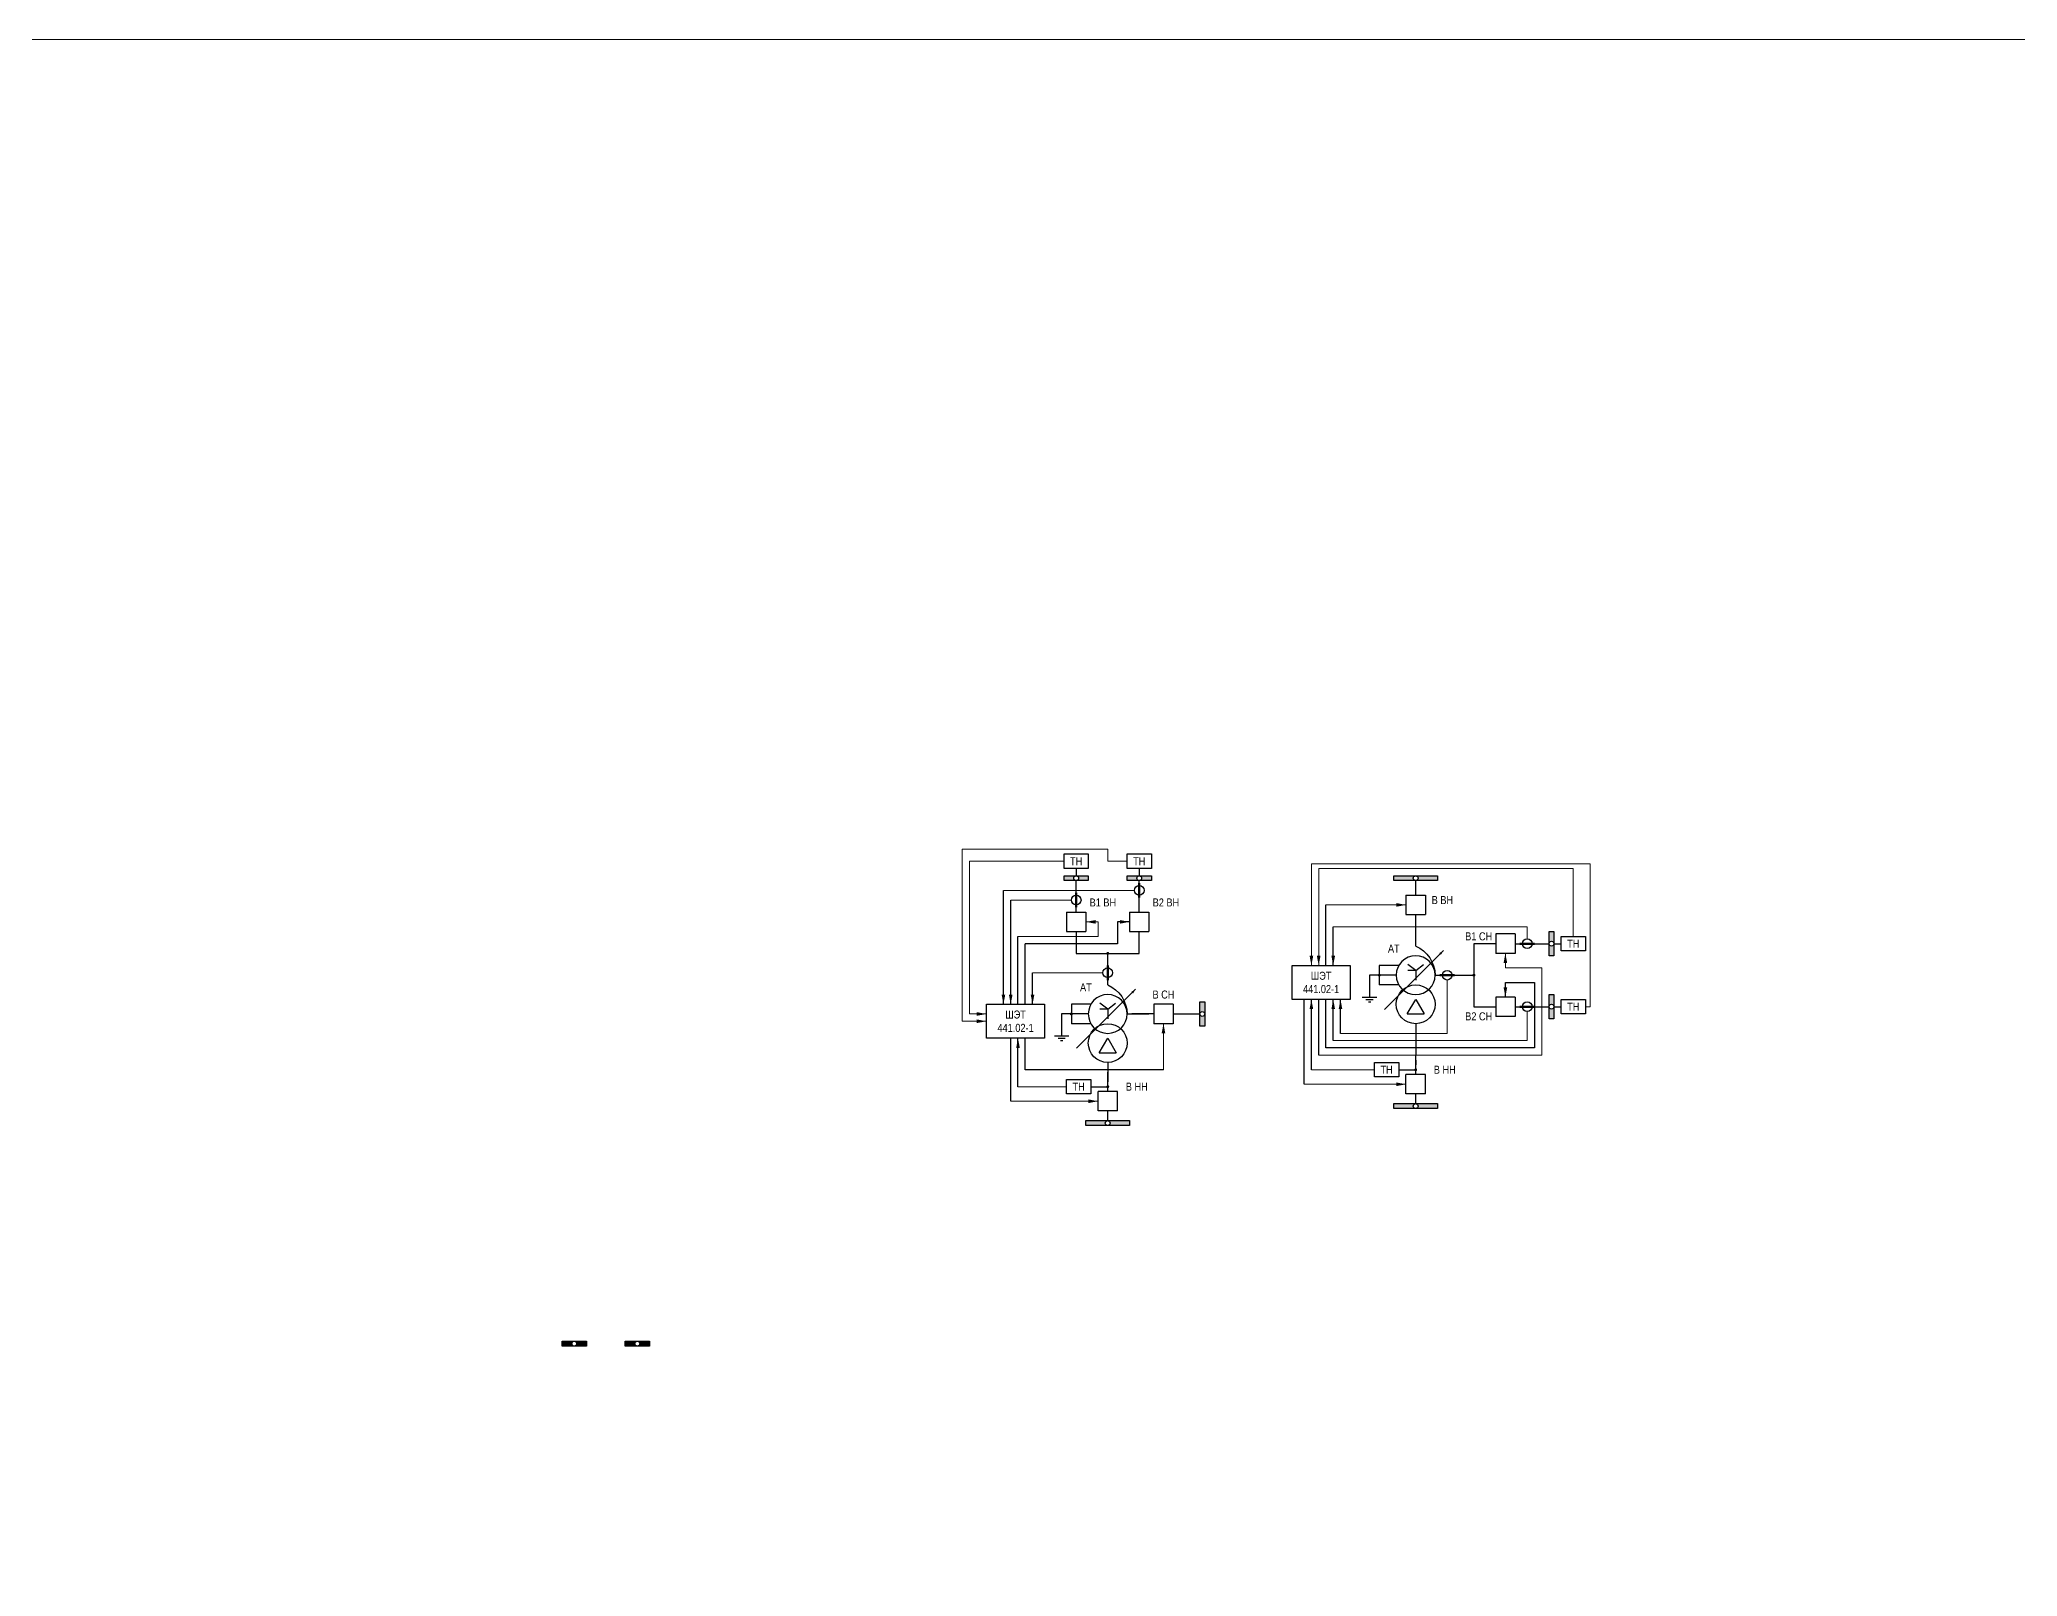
# Model space of a CAD drawing. Header units: millimetres. Extents: x 39198 to 51235, y 3901 to 12197.
# Drawn here: x 46020 to 46836, y 6358 to 6992 of the extents above; entities that cross this region are included whole.
import ezdxf
from ezdxf.enums import TextEntityAlignment as Align

# ---------------------------------------------------------------- set-up
doc = ezdxf.new("R2010")
doc.units = ezdxf.units.MM
doc.layers.add('Основная', color=7, linetype='Continuous', lineweight=30)
doc.layers.add('Тонкая', color=7, linetype='Continuous', lineweight=5)
doc.styles.add('Narrow', font='ARIALN.TTF')
doc.styles.add('Вывод', font='tahoma.ttf', dxfattribs={"height": 2.5})
doc.styles.add('Компонент', font='ARIALN.TTF', dxfattribs={"height": 3.5})

# ---------------------------------------------------------------- blocks, each defined once
blk = doc.blocks.new('*U28')
at = {"color": 0}
for p, q in [((0, 0), (-8, 0)), ((-8, -8), (-8, 0)), ((0, -8), (0, 0)), ((0, -8), (-8, -8))]:
    blk.add_line(p, q, dxfattribs=at)
at = {"layer": 'Основная', "style": 'Компонент'}
blk.add_attdef('ОУ', text='', height=3.5, dxfattribs=at).set_placement((-15, -3), align=Align.MIDDLE_CENTER)
blk = doc.blocks.new('*U26')
at = {"ltscale": 0.25}
blk.add_circle((0, 0), 2, dxfattribs=at)
at = {"layer": 'Основная', "color": 0, "lineweight": 50}
blk.add_line((0, -3), (0, 3), dxfattribs=at)
at = {"layer": 'Основная', "style": 'Компонент'}
blk.add_attdef('ОУ', text='', height=3.5, dxfattribs=at).set_placement((-6, 0), align=Align.MIDDLE_CENTER)
blk = doc.blocks.new('*U38')
at = {"ltscale": 0.25}
for p, q in [((-3.46, -4), (0, 2)), ((0, 2), (3.46, -4)), ((-3.46, -4), (3.46, -4))]:
    blk.add_line(p, q, dxfattribs=at)
blk.add_circle((0, 0), 8, dxfattribs=at)
at = {"layer": 'Основная', "style": 'Компонент'}
blk.add_attdef('ОУ', text='', height=3.5, dxfattribs=at).set_placement((17, 0), align=Align.MIDDLE_CENTER)
blk = doc.blocks.new('*U39')
at = {"ltscale": 0.25}
for p, q in [((0, 0), (-20, 0)), ((14.44, 0), (0, 0))]:
    blk.add_line(p, q, dxfattribs=at)
blk.add_lwpolyline([(-18, 0, 1, 0, 0), (-20, 0, 0, 0, 0)], format="xyseb", dxfattribs=at)
at = {"layer": 'Основная', "style": 'Вывод'}
blk.add_attdef('ОС', text='', height=2.5, dxfattribs=at).set_placement((3, 2), align=Align.MIDDLE_CENTER)
blk = doc.blocks.new('*U40')
at = {"ltscale": 0.25}
for q in [(-3.2, 4.4), (3.2, 4.4), (0, -2), (3.21, 2)]:
    blk.add_line((0, 2), q, dxfattribs=at)
blk.add_circle((0, 0), 8, dxfattribs=at)
blk.add_arc((5.23, -0.15), 13.23, 113.28026, 179.33961, dxfattribs=at)
at = {"layer": 'Основная', "style": 'Компонент'}
blk.add_attdef('ОУ', text='', height=3.5, dxfattribs=at).set_placement((-17, 0), align=Align.MIDDLE_CENTER)
blk = doc.blocks.new('*U41')
at = {"color": 0}
for p, q in [((-3, 0), (3, 0)), ((0, 3), (0, 0)), ((-1.5, -1), (1.5, -1)), ((-0.5, -2), (0.5, -2))]:
    blk.add_line(p, q, dxfattribs=at)
blk = doc.blocks.new('*U20')
at = {"ltscale": 0.25}
blk.add_circle((0, 0), 2, dxfattribs=at)
at = {"layer": 'Основная', "color": 0, "lineweight": 50}
blk.add_line((3, 0), (-3, 0), dxfattribs=at)
at = {"layer": 'Основная', "style": 'Компонент'}
blk.add_attdef('ОУ', text='', height=3.5, dxfattribs=at).set_placement((0, -6), align=Align.MIDDLE_CENTER)

msp = doc.modelspace()

# ---------------------------------------------------------------- hatches: boundary and pattern name
h = msp.add_hatch(color=0)
h.dxf.hatch_style = 1
h.paths.add_polyline_path([(46447, 6646, -0.414214), (46448, 6647), (46443, 6647), (46443, 6645), (46448, 6645, -0.414214)])
h.paths.add_polyline_path([(46453, 6647), (46448, 6647, -0.414214), (46449, 6646, -0.414214), (46448, 6645), (46453, 6645)])
h.paths.add_polyline_path([(46473, 6646, -0.414214), (46474, 6647), (46469, 6647), (46469, 6645), (46474, 6645, -0.414214)])
h.paths.add_polyline_path([(46479, 6647), (46474, 6647, -0.414214), (46475, 6646, -0.414214), (46474, 6645), (46479, 6645)])
h.paths.add_polyline_path([(46501, 6595), (46499, 6595), (46499, 6590, -1), (46501, 6590)])
h.paths.add_polyline_path([(46501, 6590, -1), (46499, 6590), (46499, 6585), (46501, 6585)])
h = msp.add_hatch(color=0)
h.dxf.hatch_style = 1
h.paths.add_polyline_path([(46588, 6645, -0.414214), (46587, 6646, -0.414214), (46588, 6647), (46579, 6647), (46579, 6645)])
h.paths.add_polyline_path([(46597, 6645), (46597, 6647), (46588, 6647, -0.414214), (46589, 6646, -0.414214), (46588, 6645)])
h = msp.add_hatch(color=0)
h.dxf.hatch_style = 1
h.paths.add_polyline_path([(46643, 6619, -1), (46645, 6619), (46645, 6624), (46643, 6624)])
h.paths.add_polyline_path([(46643, 6614), (46645, 6614), (46645, 6619, -1), (46643, 6619)])
h.paths.add_polyline_path([(46643, 6593, -1), (46645, 6593), (46645, 6598), (46643, 6598)])
h.paths.add_polyline_path([(46643, 6588), (46645, 6588), (46645, 6593, -1), (46643, 6593)])
h = msp.add_hatch(color=0)
h.dxf.hatch_style = 1
h.paths.add_polyline_path([(46588, 6551, -0.414214), (46587, 6552, -0.414214), (46588, 6553), (46579, 6553), (46579, 6551)])
h.paths.add_polyline_path([(46597, 6551), (46597, 6553), (46588, 6553, -0.414214), (46589, 6552, -0.414214), (46588, 6551)])
h = msp.add_hatch(color=0)
h.dxf.hatch_style = 1
h.paths.add_polyline_path([(46460, 6545, -0.414214), (46461, 6546), (46452, 6546), (46452, 6544), (46461, 6544, -0.414214)])
h.paths.add_polyline_path([(46470, 6546), (46461, 6546, -0.414214), (46462, 6545, -0.414214), (46461, 6544), (46470, 6544)])
at = {"layer": 'Тонкая'}
h = msp.add_hatch(color=0, dxfattribs=at)
h.dxf.hatch_style = 1
h.paths.add_polyline_path([(46240, 6454, -0.414214), (46241, 6455), (46236, 6455), (46236, 6453), (46241, 6453, -0.414214)])
h.paths.add_polyline_path([(46246, 6455), (46241, 6455, -0.414214), (46242, 6454, -0.414214), (46241, 6453), (46246, 6453)])
h = msp.add_hatch(color=0, dxfattribs=at)
h.dxf.hatch_style = 1
h.paths.add_polyline_path([(46266, 6454, -0.414214), (46267, 6455), (46262, 6455), (46262, 6453), (46267, 6453, -0.414214)])
h.paths.add_polyline_path([(46272, 6455), (46267, 6455, -0.414214), (46268, 6454, -0.414214), (46267, 6453), (46272, 6453)])

# ---------------------------------------------------------------- linework, layer by layer
for p, q in [((46418, 6594), (46418, 6641)), ((46421, 6594), (46421, 6637)), ((46551, 6610), (46551, 6635)), ((46470, 6628), (46465, 6628)), ((46465, 6628), (46465, 6619)), ((46554, 6610), (46554, 6626)), ((46424, 6594), (46424, 6622)), ((46465, 6619), (46427, 6619)), ((46427, 6594), (46427, 6619)), ((46430, 6594), (46430, 6607)), ((46625, 6597), (46625, 6603)), ((46625, 6603), (46637, 6603)), ((46637, 6603), (46637, 6576)), ((46542, 6561), (46542, 6596)), ((46545, 6567), (46545, 6596)), ((46548, 6573), (46548, 6596)), ((46551, 6576), (46551, 6596)), ((46554, 6579), (46554, 6596)), ((46557, 6582), (46557, 6596)), ((46421, 6554), (46421, 6580)), ((46424, 6560), (46424, 6580)), ((46427, 6567), (46427, 6580)), ((46637, 6576), (46551, 6576)), ((46484, 6567), (46427, 6567))]:
    msp.add_line(p, q)
for centre in [(46448, 6646), (46474, 6646), (46588, 6646), (46644, 6619), (46500, 6590), (46644, 6593), (46588, 6552), (46461, 6545), (46241, 6454), (46267, 6454)]:
    msp.add_circle(centre, 1)
at = {"layer": 'Основная'}
for p, q in [((46448, 6650), (46448, 6647)), ((46474, 6650), (46474, 6647)), ((46448, 6632), (46448, 6645)), ((46474, 6632), (46474, 6645)), ((46588, 6639), (46588, 6645)), ((46448, 6624), (46448, 6615)), ((46612, 6619), (46612, 6593)), ((46621, 6619), (46612, 6619)), ((46629, 6619), (46643, 6619)), ((46645, 6619), (46648, 6619)), ((46448, 6615), (46474, 6615)), ((46606, 6606), (46612, 6606)), ((46629, 6593), (46643, 6593)), ((46645, 6593), (46648, 6593)), ((46480, 6590), (46471, 6590)), ((46472, 6590), (46478, 6590)), ((46488, 6590), (46499, 6590)), ((46588, 6586), (46588, 6573)), ((46461, 6570), (46461, 6566)), ((46581, 6567), (46588, 6567)), ((46588, 6565), (46588, 6573)), ((46588, 6571), (46588, 6569)), ((46454, 6560), (46461, 6560)), ((46461, 6558), (46461, 6566)), ((46461, 6564), (46461, 6562)), ((46461, 6546), (46461, 6550)), ((46588, 6553), (46588, 6557))]:
    msp.add_line(p, q, dxfattribs=at)
for points in [[(46443, 6656), (46453, 6656), (46453, 6650), (46443, 6650)], [(46469, 6656), (46479, 6656), (46479, 6650), (46469, 6650)], [(46443, 6647), (46453, 6647), (46453, 6645), (46443, 6645)], [(46469, 6647), (46479, 6647), (46479, 6645), (46469, 6645)], [(46579, 6647), (46597, 6647), (46597, 6645), (46579, 6645)], [(46645, 6624), (46645, 6614), (46643, 6614), (46643, 6624)], [(46648, 6622), (46658, 6622), (46658, 6616), (46648, 6616)], [(46537, 6610), (46561, 6610), (46561, 6596), (46537, 6596)], [(46411, 6594), (46435, 6594), (46435, 6580), (46411, 6580)], [(46501, 6595), (46501, 6585), (46499, 6585), (46499, 6595)], [(46645, 6598), (46645, 6588), (46643, 6588), (46643, 6598)], [(46648, 6596), (46658, 6596), (46658, 6590), (46648, 6590)], [(46571, 6570), (46581, 6570), (46581, 6564), (46571, 6564)], [(46444, 6563), (46454, 6563), (46454, 6557), (46444, 6557)], [(46579, 6553), (46597, 6553), (46597, 6551), (46579, 6551)], [(46452, 6546), (46470, 6546), (46470, 6544), (46452, 6544)], [(46236, 6455), (46246, 6455), (46246, 6453), (46236, 6453)], [(46262, 6455), (46272, 6455), (46272, 6453), (46262, 6453)]]:
    msp.add_lwpolyline(points, close=True, dxfattribs=at)
for points in [[(46474, 6615), (46474, 6624)], [(46588, 6629), (46588, 6631)], [(46461, 6613), (46461, 6615)], [(46581, 6610), (46573, 6610)], [(46573, 6610), (46573, 6602)], [(46573, 6606), (46569, 6606)], [(46569, 6606), (46569, 6600)], [(46580, 6606), (46572, 6606)], [(46581, 6602), (46573, 6602)], [(46596, 6606), (46606, 6606)], [(46610, 6606), (46612, 6606)], [(46454, 6594), (46446, 6594)], [(46446, 6594), (46446, 6586)], [(46612, 6593), (46621, 6593)], [(46446, 6590), (46442, 6590)], [(46442, 6590), (46442, 6584)], [(46453, 6590), (46445, 6590)], [(46454, 6586), (46446, 6586)], [(46469, 6590), (46472, 6590)], [(46588, 6586), (46588, 6578)], [(46461, 6570), (46461, 6562)], [(46581, 6567), (46584, 6567)], [(46454, 6560), (46457, 6560)]]:
    msp.add_lwpolyline(points, dxfattribs=at)
at = {"layer": 'Основная', "ltscale": 0.35}
for points in [[(46588, 6618), (46588, 6629)], [(46461, 6602), (46461, 6613)]]:
    msp.add_lwpolyline(points, dxfattribs=at)
at = {"layer": 'Основная', "ltscale": 0.25, "const_width": 0.6}
for points in [[(46461.3, 6615.01, 1), (46460.7, 6615.01, 1)], [(46461.3, 6615.01, 1), (46460.7, 6615.01, 1)], [(46461.01, 6614.7, 1), (46461.01, 6615.3, 1)], [(46572.7, 6606, 1), (46573.3, 6606, 1)], [(46612.3, 6606.01, 1), (46611.7, 6606.01, 1)], [(46612.3, 6606.01, 1), (46611.7, 6606.01, 1)], [(46612.01, 6605.7, 1), (46612.01, 6606.3, 1)], [(46445.7, 6590, 1), (46446.3, 6590, 1)], [(46588.3, 6567.01, 1), (46587.7, 6567.01, 1)], [(46588.3, 6567.01, 1), (46587.7, 6567.01, 1)], [(46588.01, 6566.7, 1), (46588.01, 6567.3, 1)], [(46461.3, 6560.01, 1), (46460.7, 6560.01, 1)], [(46461.3, 6560.01, 1), (46460.7, 6560.01, 1)], [(46461.01, 6559.7, 1), (46461.01, 6560.3, 1)]]:
    msp.add_lwpolyline(points, format="xyb", close=True, dxfattribs=at)
at = {"layer": 'Тонкая'}
for p, q in [((46461, 6658), (46401, 6658)), ((46401, 6658), (46401, 6587)), ((46461, 6657), (46461, 6658)), ((46461, 6653), (46461, 6657)), ((46443, 6653), (46404, 6653)), ((46404, 6653), (46404, 6590)), ((46469, 6653), (46461, 6653)), ((46660, 6652), (46545, 6652)), ((46545, 6652), (46545, 6610)), ((46653, 6650), (46548, 6650)), ((46548, 6650), (46548, 6610)), ((46653, 6622), (46653, 6650)), ((46660, 6593), (46660, 6652)), ((46472, 6641), (46418, 6641)), ((46446, 6637), (46421, 6637)), ((46551, 6635), (46584, 6635)), ((46584, 6635), (46579, 6635)), ((46452, 6628), (46457, 6628)), ((46457, 6628), (46457, 6622)), ((46634, 6626), (46554, 6626)), ((46634, 6621), (46634, 6626)), ((46424, 6622), (46457, 6622)), ((46459, 6607), (46430, 6607)), ((46625, 6615), (46625, 6609)), ((46625, 6609), (46640, 6609)), ((46640, 6609), (46640, 6573)), ((46601, 6582), (46601, 6604)), ((46634, 6591), (46634, 6579)), ((46658, 6593), (46660, 6593)), ((46401, 6587), (46411, 6587)), ((46404, 6590), (46411, 6590)), ((46484, 6586), (46484, 6567)), ((46634, 6579), (46554, 6579)), ((46557, 6582), (46601, 6582)), ((46571, 6567), (46545, 6567)), ((46548, 6573), (46640, 6573)), ((46444, 6560), (46424, 6560)), ((46584, 6561), (46542, 6561)), ((46457, 6554), (46421, 6554))]:
    msp.add_line(p, q, dxfattribs=at)
at = {"layer": 'Тонкая', "color": 2}
msp.add_lwpolyline([(51235, 6992), (40611, 6992), (40611, 5292), (51235, 5292)], close=True, dxfattribs=at)
at = {"layer": 'Тонкая', "ltscale": 0.3}
for points in [[(46584, 6635, 0, 1.5, 0), (46580, 6635, 0, 0, 0)], [(46452, 6628, 0, 1.5, 0), (46456, 6628, 0, 0, 0)], [(46470, 6628, 0, 1.5, 0), (46466, 6628, 0, 0, 0)], [(46625, 6615, 0, 1.5, 0), (46625, 6611, 0, 0, 0)], [(46545, 6610, 0, 1.5, 0), (46545, 6614, 0, 0, 0)], [(46548, 6610, 0, 1.5, 0), (46548, 6614, 0, 0, 0)], [(46554, 6610, 0, 1.5, 0), (46554, 6614, 0, 0, 0)], [(46418, 6594, 0, 1.5, 0), (46418, 6598, 0, 0, 0)], [(46421, 6594, 0, 1.5, 0), (46421, 6598, 0, 0, 0)], [(46430, 6594, 0, 1.5, 0), (46430, 6598, 0, 0, 0)], [(46625, 6597, 0, 1.5, 0), (46625, 6601, 0, 0, 0)], [(46411, 6590, 0, 1.5, 0), (46407, 6590, 0, 0, 0)], [(46545, 6596, 0, 1.5, 0), (46545, 6592, 0, 0, 0)], [(46554, 6596, 0, 1.5, 0), (46554, 6592, 0, 0, 0)], [(46557, 6596, 0, 1.5, 0), (46557, 6592, 0, 0, 0)], [(46411, 6587, 0, 1.5, 0), (46407, 6587, 0, 0, 0)], [(46484, 6586, 0, 1.5, 0), (46484, 6582, 0, 0, 0)], [(46424, 6580, 0, 1.5, 0), (46424, 6576, 0, 0, 0)], [(46584, 6561, 0, 1.5, 0), (46580, 6561, 0, 0, 0)], [(46457, 6554, 0, 1.5, 0), (46453, 6554, 0, 0, 0)]]:
    msp.add_lwpolyline(points, format="xyseb", dxfattribs=at)

# ---------------------------------------------------------------- block references
at = {"layer": 'Основная', "ltscale": 0.35}
for p, rotation in [((46448, 6637), 180), ((46474, 6641), 180), ((46634, 6619), 89.99999999999999), ((46634, 6593), 89.99999999999999)]:
    msp.add_blockref('*U26', p, dxfattribs=dict(at, rotation=rotation))
at = {"layer": 'Основная', "ltscale": 0.25}
for name, p, rotation in [('*U28', (46444, 6624), 180), ('*U28', (46470, 6624), 180), ('*U28', (46584, 6631), 180), ('*U39', (46585.36, 6602.05), 224.9999999999999), ('*U28', (46621, 6623), 89.99999999999999), ('*U39', (46458.36, 6586.05), 224.9999999999999), ('*U28', (46480, 6594), 89.99999999999999), ('*U28', (46621, 6597), 89.99999999999999)]:
    msp.add_blockref(name, p, dxfattribs=dict(at, rotation=rotation))
at = {"layer": 'Основная', "ltscale": 0.35, "xscale": -1}
for p in [(46588, 6606), (46461, 6590)]:
    msp.add_blockref('*U40', p, dxfattribs=at)
at = {"layer": 'Основная', "ltscale": 0.35}
for name, p in [('*U26', (46461, 6607)), ('*U38', (46588, 6594)), ('*U38', (46461, 6578))]:
    msp.add_blockref(name, p, dxfattribs=at)
at = {"layer": 'Основная', "ltscale": 0.25}
for name, p in [('*U20', (46601, 6606)), ('*U41', (46569, 6597)), ('*U41', (46442, 6581)), ('*U28', (46465, 6558)), ('*U28', (46592, 6565))]:
    msp.add_blockref(name, p, dxfattribs=at)

# ---------------------------------------------------------------- texts
at = {"layer": 'Основная', "char_height": 3.3, "attachment_point": 5, "style": 'Narrow'}
for s, insert, width in [('\\pxqc;ТН', (46448, 6653), 10), ('\\pxqc;ТН', (46474, 6653), 10), ('\\pxi-3,l3,t3;В1 ВН', (46459, 6636), 24), ('\\pxi-3,l3,t3;В2 ВН', (46485, 6636), 24), ('\\pxi-3,l3,t3;В ВН', (46599, 6637), 11), ('\\pxi-3,l3,t3;В1 СН', (46614, 6622), 24), ('\\pxi-3,l3,t3;AT', (46579, 6617), 24), ('\\pxqc;ТН', (46653, 6619), 10), ('\\pxqc;ШЭТ 441.02-1', (46549, 6603), 22.2035), ('\\pxi-3,l3,t3;AT', (46452, 6601), 24), ('\\pxi-3,l3,t3;В СН', (46484, 6598), 24), ('\\pxqc;ШЭТ 441.02-1', (46423, 6587), 19.2813), ('\\pxi-3,l3,t3;В2 СН', (46614, 6589), 24), ('\\pxqc;ТН', (46653, 6593), 10), ('\\pxqc;ТН', (46576, 6567), 10), ('\\pxi-3,l3,t3;В НН', (46600, 6567), 24), ('\\pxqc;ТН', (46449, 6560), 10), ('\\pxi-3,l3,t3;В НН', (46473, 6560), 24)]:
    msp.add_mtext(s, dxfattribs=dict(at, insert=insert, width=width))

doc.saveas('drawing.dxf')
